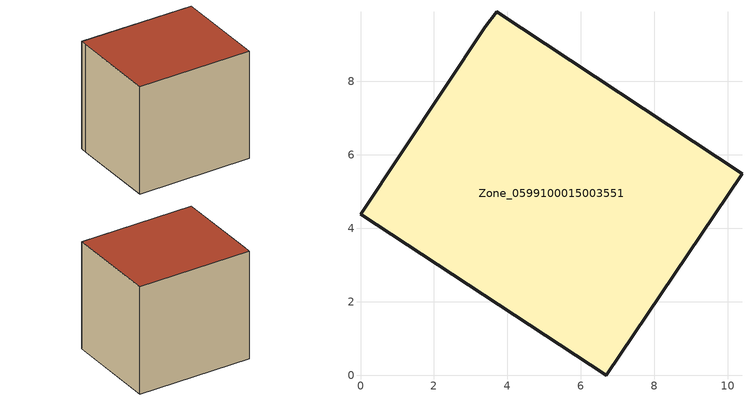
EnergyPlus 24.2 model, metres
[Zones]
Zone_0599100015003551
 floor ground (C_G): 0,4.39 3.4,9.49 3.7,9.89 10.38,5.48 6.69,0 z0.93
 wall outside (C_F): 0,4.39 6.69,0 10.38,5.48 3.7,9.89 3.4,9.49 0,4.39 z0.93:8.49
 roof outside (C_R): 3.4,9.49 0,4.39 6.69,0 10.38,5.48 3.7,9.89 z8.49
[BUILDING]
Pand.0599100015003551: North Axis=0; Terrain=City; Loads Convergence Tolerance Value=0.04; Temperature Convergence Tolerance Value=0.4; Solar Distribution=FullExterior; Maximum Number of Warmup Days=25; Minimum Number of Warmup Days=1
[Site:Location]
Rotterdam.The.Hague.AP_ZH_NLD Design_Conditions: Latitude=51.96; Longitude=4.45; Time Zone=1; Elevation=-4.5
[SITE:GROUNDTEMPERATURE:BUILDINGSURFACE]
18, 18, 18, 18, 18, 18, 18, 18, 18, 18, 18, 18
[MATERIAL] Thermal Absorptance=0.9; Solar Absorptance=0.7; Visible Absorptance=0.7
Name | Roughness | Thickness | Conductivity | Density | Specific Heat
G.TI.1965-1974 | MediumSmooth | 0.15 | 0.882353 | 540 | 1210
F.TI.1965-1974 | Rough | 0.3 | 0.697674 | 1920 | 840
R.TI.1965-1974 | MediumRough | 0.2 | 0.232558 | 1500 | 1000
[CONSTRUCTION]
C_G: G.TI.1965-1974
C_F: F.TI.1965-1974
C_R: R.TI.1965-1974
[ZONE]
Zone_0599100015003551: Type=1; Multiplier=1; Ceiling Height=Autocalculate; Volume=Autocalculate; Floor Area=autocalculate; Part of Total Floor Area=Yes
[ZONEINFILTRATION:DESIGNFLOWRATE]
Infil_Zone_0599100015003551: Zone or ZoneList or Space or SpaceList=Zone_0599100015003551; Schedule=AlwaysOn; Design Flow Rate Calculation Method=Flow/Area; Flow Rate per Floor Area=0.003; Constant Term Coefficient=1; Temperature Term Coefficient=0; Velocity Term Coefficient=0; Velocity Squared Term Coefficient=0
[HVACTEMPLATE:ZONE:IDEALLOADSAIRSYSTEM]
Zone_0599100015003551: Maximum Heating Supply Air Temperature=50; Minimum Cooling Supply Air Temperature=13; Maximum Heating Supply Air Humidity Ratio=0.0156; Minimum Cooling Supply Air Humidity Ratio=0.0077; Heating Limit=NoLimit; Cooling Limit=NoLimit; Dehumidification Control Type=ConstantSensibleHeatRatio; Cooling Sensible Heat Ratio=0.7; Dehumidification Setpoint=60; Humidification Control Type=None; Humidification Setpoint=30; Outdoor Air Method=None; Outdoor Air Flow Rate per Person=0.00944; Outdoor Air Flow Rate per Zone Floor Area=0; Outdoor Air Flow Rate per Zone=0; Demand Controlled Ventilation Type=None; Outdoor Air Economizer Type=NoEconomizer; Heat Recovery Type=None; Sensible Heat Recovery Effectiveness=0.7; Latent Heat Recovery Effectiveness=0.65
[ZONECONTROL:THERMOSTAT]
ThermostatControl_Zone_0599100015003551: Zone or ZoneList=Zone_0599100015003551; Control Type Schedule=DualSetpointControlType; Control 1=Thermostat_Zone_0599100015003551; Temperature Difference Between Cutout And Setpoint=0
[THERMOSTATSETPOINT:DUALSETPOINT]
Thermostat_Zone_0599100015003551: Heating Setpoint Temperature Schedule=HeatingSetpoint_Zone_0599100015003551; Cooling Setpoint Temperature Schedule=CoolingSetpoint_Zone_0599100015003551
[SCHEDULE:COMPACT]
HeatingSetpoint_Zone_0599100015003551: Through: 12/31, For: AllDays, Until: 24:00, 21
CoolingSetpoint_Zone_0599100015003551: Through: 12/31, For: AllDays, Until: 24:00, 24
DualSetpointControlType: Through: 12/31, For: AllDays, Until: 24:00, 4
AlwaysOn: Through: 12/31, For: AllDays, Until: 24:00, 1
